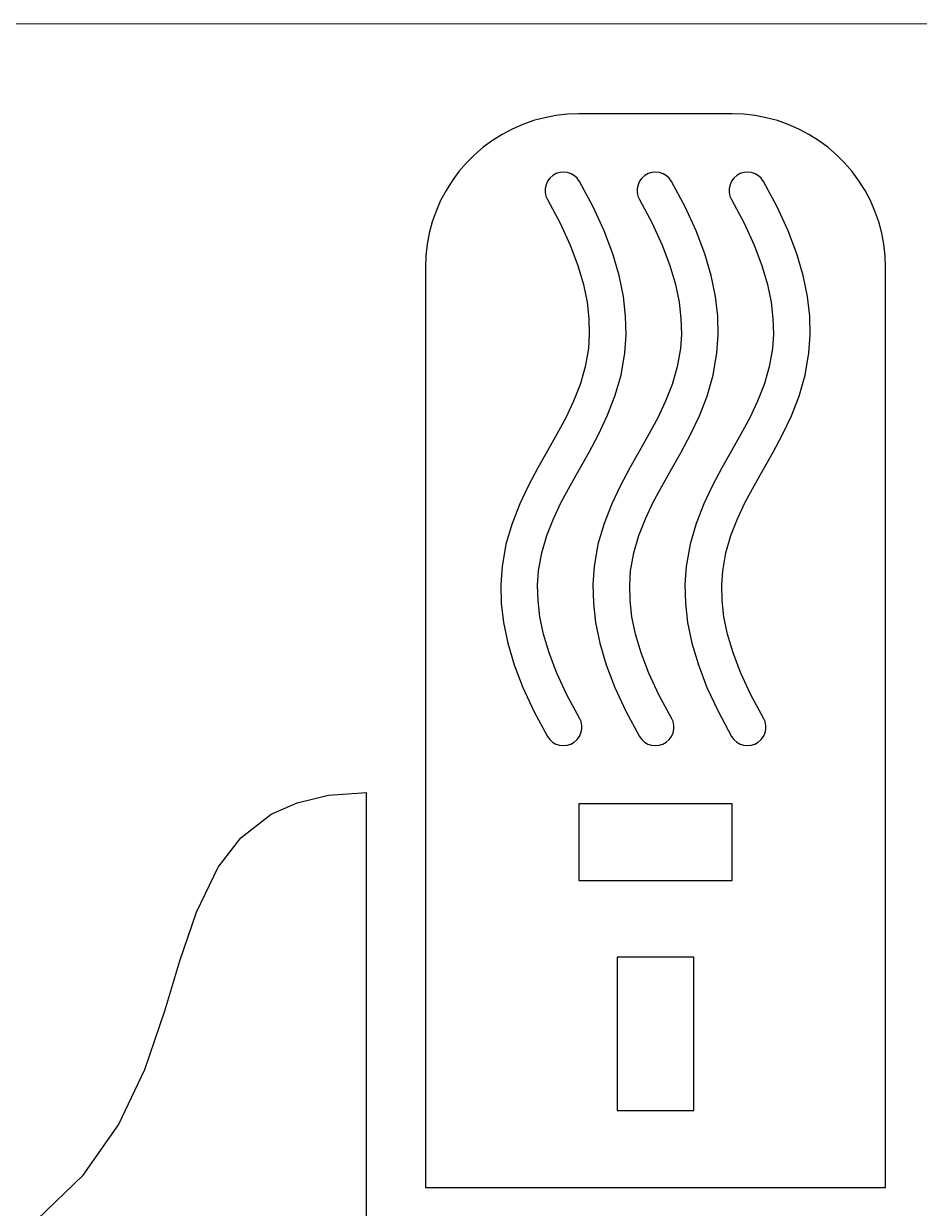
# Model space of a CAD drawing. Header units: millimetres. Extents: x -3928 to -434, y -548 to 1409.
# Drawn here: x -2850.2 to -2791.8, y 1245.1 to 1322.4 of the extents above; entities that cross this region are included whole.
import ezdxf

# ---------------------------------------------------------------- set-up
doc = ezdxf.new("R2010")
doc.units = ezdxf.units.MM
doc.header["$MEASUREMENT"] = 0
doc.layers.add('layer 1', color=7, linetype='Continuous')

msp = doc.modelspace()

# ---------------------------------------------------------------- linework, layer by layer
at = {"layer": 'layer 1', "color": 250, "lineweight": 9}
msp.add_lwpolyline([(-3928.424, 422.392), (-2728.424, 422.392), (-2728.424, 1322.392), (-3928.424, 1322.392), (-3928.424, 422.392)], close=True, dxfattribs=at)
at = {"layer": 'layer 1', "color": 1, "lineweight": 25}
for points, knots in [([(-2814.0052, 1316.5148), (-2814.0052, 1316.5148), (-2814.7524, 1316.4869), (-2814.7524, 1316.4869), (-2814.7524, 1316.4869), (-2814.7524, 1316.4869), (-2815.4957, 1316.4029), (-2815.4957, 1316.4029), (-2815.4957, 1316.4029), (-2815.4957, 1316.4029), (-2816.2306, 1316.2639), (-2816.2306, 1316.2639), (-2816.2306, 1316.2639), (-2816.2306, 1316.2639), (-2816.9527, 1316.0706), (-2816.9527, 1316.0706), (-2816.9527, 1316.0706), (-2816.9527, 1316.0706), (-2817.6586, 1315.8237), (-2817.6586, 1315.8237), (-2817.6586, 1315.8237), (-2817.6586, 1315.8237), (-2818.3441, 1315.5245), (-2818.3441, 1315.5245), (-2818.3441, 1315.5245), (-2818.3441, 1315.5245), (-2819.0052, 1315.1749), (-2819.0052, 1315.1749), (-2819.0052, 1315.1749), (-2819.0052, 1315.1749), (-2819.6384, 1314.7773), (-2819.6384, 1314.7773), (-2819.6384, 1314.7773), (-2819.6384, 1314.7773), (-2820.2402, 1314.3332), (-2820.2402, 1314.3332), (-2820.2402, 1314.3332), (-2820.2402, 1314.3332), (-2820.8071, 1313.8453), (-2820.8071, 1313.8453), (-2820.8071, 1313.8453), (-2820.8071, 1313.8453), (-2821.3356, 1313.3165), (-2821.3356, 1313.3165), (-2821.3356, 1313.3165), (-2821.3356, 1313.3165), (-2821.8235, 1312.7496), (-2821.8235, 1312.7496), (-2821.8235, 1312.7496), (-2821.8235, 1312.7496), (-2822.2676, 1312.1481), (-2822.2676, 1312.1481), (-2822.2676, 1312.1481), (-2822.2676, 1312.1481), (-2822.6656, 1311.5148), (-2822.6656, 1311.5148), (-2822.6656, 1311.5148), (-2822.6656, 1311.5148), (-2823.0148, 1310.8537), (-2823.0148, 1310.8537), (-2823.0148, 1310.8537), (-2823.0148, 1310.8537), (-2823.314, 1310.1683), (-2823.314, 1310.1683), (-2823.314, 1310.1683), (-2823.314, 1310.1683), (-2823.5609, 1309.4624), (-2823.5609, 1309.4624), (-2823.5609, 1309.4624), (-2823.5609, 1309.4624), (-2823.7546, 1308.7399), (-2823.7546, 1308.7399), (-2823.7546, 1308.7399), (-2823.7546, 1308.7399), (-2823.8936, 1308.0051), (-2823.8936, 1308.0051), (-2823.8936, 1308.0051), (-2823.8936, 1308.0051), (-2823.9772, 1307.2621), (-2823.9772, 1307.2621), (-2823.9772, 1307.2621), (-2823.9772, 1307.2621), (-2824.0051, 1306.5149), (-2824.0051, 1306.5149)], [0, 0, 0, 0, 0.0454545, 0.0454545, 0.0454545, 0.0454545, 0.0909091, 0.0909091, 0.0909091, 0.0909091, 0.1363636, 0.1363636, 0.1363636, 0.1363636, 0.1818182, 0.1818182, 0.1818182, 0.1818182, 0.2272727, 0.2272727, 0.2272727, 0.2272727, 0.2727273, 0.2727273, 0.2727273, 0.2727273, 0.3181818, 0.3181818, 0.3181818, 0.3181818, 0.3636364, 0.3636364, 0.3636364, 0.3636364, 0.4090909, 0.4090909, 0.4090909, 0.4090909, 0.4545455, 0.4545455, 0.4545455, 0.4545455, 0.5, 0.5, 0.5, 0.5, 0.5454545, 0.5454545, 0.5454545, 0.5454545, 0.5909091, 0.5909091, 0.5909091, 0.5909091, 0.6363636, 0.6363636, 0.6363636, 0.6363636, 0.6818182, 0.6818182, 0.6818182, 0.6818182, 0.7272727, 0.7272727, 0.7272727, 0.7272727, 0.7727273, 0.7727273, 0.7727273, 0.7727273, 0.8181818, 0.8181818, 0.8181818, 0.8181818, 0.8636364, 0.8636364, 0.8636364, 0.8636364, 0.9090909, 0.9090909, 0.9090909, 0.9090909, 1, 1, 1, 1]), ([(-2794.0052, 1306.5149), (-2794.0052, 1306.5149), (-2794.0331, 1307.2621), (-2794.0331, 1307.2621), (-2794.0331, 1307.2621), (-2794.0331, 1307.2621), (-2794.117, 1308.0051), (-2794.117, 1308.0051), (-2794.117, 1308.0051), (-2794.117, 1308.0051), (-2794.256, 1308.7399), (-2794.256, 1308.7399), (-2794.256, 1308.7399), (-2794.256, 1308.7399), (-2794.4494, 1309.4624), (-2794.4494, 1309.4624), (-2794.4494, 1309.4624), (-2794.4494, 1309.4624), (-2794.6967, 1310.1683), (-2794.6967, 1310.1683), (-2794.6967, 1310.1683), (-2794.6967, 1310.1683), (-2794.9955, 1310.8537), (-2794.9955, 1310.8537), (-2794.9955, 1310.8537), (-2794.9955, 1310.8537), (-2795.3451, 1311.5148), (-2795.3451, 1311.5148), (-2795.3451, 1311.5148), (-2795.3451, 1311.5148), (-2795.743, 1312.1481), (-2795.743, 1312.1481), (-2795.743, 1312.1481), (-2795.743, 1312.1481), (-2796.1868, 1312.7496), (-2796.1868, 1312.7496), (-2796.1868, 1312.7496), (-2796.1868, 1312.7496), (-2796.6747, 1313.3165), (-2796.6747, 1313.3165), (-2796.6747, 1313.3165), (-2796.6747, 1313.3165), (-2797.2035, 1313.8453), (-2797.2035, 1313.8453), (-2797.2035, 1313.8453), (-2797.2035, 1313.8453), (-2797.7704, 1314.3332), (-2797.7704, 1314.3332), (-2797.7704, 1314.3332), (-2797.7704, 1314.3332), (-2798.3719, 1314.7773), (-2798.3719, 1314.7773), (-2798.3719, 1314.7773), (-2798.3719, 1314.7773), (-2799.0051, 1315.1749), (-2799.0051, 1315.1749), (-2799.0051, 1315.1749), (-2799.0051, 1315.1749), (-2799.6662, 1315.5245), (-2799.6662, 1315.5245), (-2799.6662, 1315.5245), (-2799.6662, 1315.5245), (-2800.3517, 1315.8237), (-2800.3517, 1315.8237), (-2800.3517, 1315.8237), (-2800.3517, 1315.8237), (-2801.0576, 1316.0706), (-2801.0576, 1316.0706), (-2801.0576, 1316.0706), (-2801.0576, 1316.0706), (-2801.7801, 1316.2639), (-2801.7801, 1316.2639), (-2801.7801, 1316.2639), (-2801.7801, 1316.2639), (-2802.5149, 1316.4029), (-2802.5149, 1316.4029), (-2802.5149, 1316.4029), (-2802.5149, 1316.4029), (-2803.2579, 1316.4869), (-2803.2579, 1316.4869), (-2803.2579, 1316.4869), (-2803.2579, 1316.4869), (-2804.0054, 1316.5148), (-2804.0054, 1316.5148)], [0, 0, 0, 0, 0.0454545, 0.0454545, 0.0454545, 0.0454545, 0.0909091, 0.0909091, 0.0909091, 0.0909091, 0.1363636, 0.1363636, 0.1363636, 0.1363636, 0.1818182, 0.1818182, 0.1818182, 0.1818182, 0.2272727, 0.2272727, 0.2272727, 0.2272727, 0.2727273, 0.2727273, 0.2727273, 0.2727273, 0.3181818, 0.3181818, 0.3181818, 0.3181818, 0.3636364, 0.3636364, 0.3636364, 0.3636364, 0.4090909, 0.4090909, 0.4090909, 0.4090909, 0.4545455, 0.4545455, 0.4545455, 0.4545455, 0.5, 0.5, 0.5, 0.5, 0.5454545, 0.5454545, 0.5454545, 0.5454545, 0.5909091, 0.5909091, 0.5909091, 0.5909091, 0.6363636, 0.6363636, 0.6363636, 0.6363636, 0.6818182, 0.6818182, 0.6818182, 0.6818182, 0.7272727, 0.7272727, 0.7272727, 0.7272727, 0.7727273, 0.7727273, 0.7727273, 0.7727273, 0.8181818, 0.8181818, 0.8181818, 0.8181818, 0.8636364, 0.8636364, 0.8636364, 0.8636364, 0.9090909, 0.9090909, 0.9090909, 0.9090909, 1, 1, 1, 1]), ([(-2813.9618, 1312.1075), (-2813.9618, 1312.1075), (-2814.1079, 1312.3118), (-2814.1079, 1312.3118), (-2814.1079, 1312.3118), (-2814.1079, 1312.3118), (-2814.2935, 1312.4808), (-2814.2935, 1312.4808), (-2814.2935, 1312.4808), (-2814.2935, 1312.4808), (-2814.5097, 1312.6078), (-2814.5097, 1312.6078), (-2814.5097, 1312.6078), (-2814.5097, 1312.6078), (-2814.7478, 1312.6868), (-2814.7478, 1312.6868), (-2814.7478, 1312.6868), (-2814.7478, 1312.6868), (-2814.9969, 1312.7146), (-2814.9969, 1312.7146), (-2814.9969, 1312.7146), (-2814.9969, 1312.7146), (-2815.2467, 1312.6903), (-2815.2467, 1312.6903), (-2815.2467, 1312.6903), (-2815.2467, 1312.6903), (-2815.4858, 1312.6145), (-2815.4858, 1312.6145), (-2815.4858, 1312.6145), (-2815.4858, 1312.6145), (-2815.7039, 1312.4903), (-2815.7039, 1312.4903), (-2815.7039, 1312.4903), (-2815.7039, 1312.4903), (-2815.8915, 1312.3238), (-2815.8915, 1312.3238), (-2815.8915, 1312.3238), (-2815.8915, 1312.3238), (-2816.0404, 1312.122), (-2816.0404, 1312.122), (-2816.0404, 1312.122), (-2816.0404, 1312.122), (-2816.1441, 1311.8934), (-2816.1441, 1311.8934), (-2816.1441, 1311.8934), (-2816.1441, 1311.8934), (-2816.1978, 1311.6482), (-2816.1978, 1311.6482), (-2816.1978, 1311.6482), (-2816.1978, 1311.6482), (-2816.1995, 1311.3974), (-2816.1995, 1311.3974), (-2816.1995, 1311.3974), (-2816.1995, 1311.3974), (-2816.1491, 1311.1518), (-2816.1491, 1311.1518), (-2816.1491, 1311.1518), (-2816.1491, 1311.1518), (-2816.0485, 1310.9218), (-2816.0485, 1310.9218)], [0, 0, 0, 0, 0.0625, 0.0625, 0.0625, 0.0625, 0.125, 0.125, 0.125, 0.125, 0.1875, 0.1875, 0.1875, 0.1875, 0.25, 0.25, 0.25, 0.25, 0.3125, 0.3125, 0.3125, 0.3125, 0.375, 0.375, 0.375, 0.375, 0.4375, 0.4375, 0.4375, 0.4375, 0.5, 0.5, 0.5, 0.5, 0.5625, 0.5625, 0.5625, 0.5625, 0.625, 0.625, 0.625, 0.625, 0.6875, 0.6875, 0.6875, 0.6875, 0.75, 0.75, 0.75, 0.75, 0.8125, 0.8125, 0.8125, 0.8125, 0.875, 0.875, 0.875, 0.875, 1, 1, 1, 1]), ([(-2807.9618, 1312.1075), (-2807.9618, 1312.1075), (-2808.1079, 1312.3118), (-2808.1079, 1312.3118), (-2808.1079, 1312.3118), (-2808.1079, 1312.3118), (-2808.2934, 1312.4808), (-2808.2934, 1312.4808), (-2808.2934, 1312.4808), (-2808.2934, 1312.4808), (-2808.5097, 1312.6078), (-2808.5097, 1312.6078), (-2808.5097, 1312.6078), (-2808.5097, 1312.6078), (-2808.7478, 1312.6868), (-2808.7478, 1312.6868), (-2808.7478, 1312.6868), (-2808.7478, 1312.6868), (-2808.9972, 1312.7146), (-2808.9972, 1312.7146), (-2808.9972, 1312.7146), (-2808.9972, 1312.7146), (-2809.2466, 1312.6903), (-2809.2466, 1312.6903), (-2809.2466, 1312.6903), (-2809.2466, 1312.6903), (-2809.4858, 1312.6145), (-2809.4858, 1312.6145), (-2809.4858, 1312.6145), (-2809.4858, 1312.6145), (-2809.7038, 1312.4903), (-2809.7038, 1312.4903), (-2809.7038, 1312.4903), (-2809.7038, 1312.4903), (-2809.8915, 1312.3238), (-2809.8915, 1312.3238), (-2809.8915, 1312.3238), (-2809.8915, 1312.3238), (-2810.0404, 1312.122), (-2810.0404, 1312.122), (-2810.0404, 1312.122), (-2810.0404, 1312.122), (-2810.1441, 1311.8934), (-2810.1441, 1311.8934), (-2810.1441, 1311.8934), (-2810.1441, 1311.8934), (-2810.1977, 1311.6482), (-2810.1977, 1311.6482), (-2810.1977, 1311.6482), (-2810.1977, 1311.6482), (-2810.1995, 1311.3974), (-2810.1995, 1311.3974), (-2810.1995, 1311.3974), (-2810.1995, 1311.3974), (-2810.149, 1311.1518), (-2810.149, 1311.1518), (-2810.149, 1311.1518), (-2810.149, 1311.1518), (-2810.0485, 1310.9218), (-2810.0485, 1310.9218)], [0, 0, 0, 0, 0.0625, 0.0625, 0.0625, 0.0625, 0.125, 0.125, 0.125, 0.125, 0.1875, 0.1875, 0.1875, 0.1875, 0.25, 0.25, 0.25, 0.25, 0.3125, 0.3125, 0.3125, 0.3125, 0.375, 0.375, 0.375, 0.375, 0.4375, 0.4375, 0.4375, 0.4375, 0.5, 0.5, 0.5, 0.5, 0.5625, 0.5625, 0.5625, 0.5625, 0.625, 0.625, 0.625, 0.625, 0.6875, 0.6875, 0.6875, 0.6875, 0.75, 0.75, 0.75, 0.75, 0.8125, 0.8125, 0.8125, 0.8125, 0.875, 0.875, 0.875, 0.875, 1, 1, 1, 1]), ([(-2801.9618, 1312.1075), (-2801.9618, 1312.1075), (-2802.1082, 1312.3118), (-2802.1082, 1312.3118), (-2802.1082, 1312.3118), (-2802.1082, 1312.3118), (-2802.2934, 1312.4808), (-2802.2934, 1312.4808), (-2802.2934, 1312.4808), (-2802.2934, 1312.4808), (-2802.5096, 1312.6078), (-2802.5096, 1312.6078), (-2802.5096, 1312.6078), (-2802.5096, 1312.6078), (-2802.7477, 1312.6868), (-2802.7477, 1312.6868), (-2802.7477, 1312.6868), (-2802.7477, 1312.6868), (-2802.9972, 1312.7146), (-2802.9972, 1312.7146), (-2802.9972, 1312.7146), (-2802.9972, 1312.7146), (-2803.2466, 1312.6903), (-2803.2466, 1312.6903), (-2803.2466, 1312.6903), (-2803.2466, 1312.6903), (-2803.4858, 1312.6145), (-2803.4858, 1312.6145), (-2803.4858, 1312.6145), (-2803.4858, 1312.6145), (-2803.7038, 1312.4903), (-2803.7038, 1312.4903), (-2803.7038, 1312.4903), (-2803.7038, 1312.4903), (-2803.8915, 1312.3238), (-2803.8915, 1312.3238), (-2803.8915, 1312.3238), (-2803.8915, 1312.3238), (-2804.0403, 1312.122), (-2804.0403, 1312.122), (-2804.0403, 1312.122), (-2804.0403, 1312.122), (-2804.144, 1311.8934), (-2804.144, 1311.8934), (-2804.144, 1311.8934), (-2804.144, 1311.8934), (-2804.1977, 1311.6482), (-2804.1977, 1311.6482), (-2804.1977, 1311.6482), (-2804.1977, 1311.6482), (-2804.1994, 1311.3974), (-2804.1994, 1311.3974), (-2804.1994, 1311.3974), (-2804.1994, 1311.3974), (-2804.149, 1311.1518), (-2804.149, 1311.1518), (-2804.149, 1311.1518), (-2804.149, 1311.1518), (-2804.0484, 1310.9218), (-2804.0484, 1310.9218)], [0, 0, 0, 0, 0.0625, 0.0625, 0.0625, 0.0625, 0.125, 0.125, 0.125, 0.125, 0.1875, 0.1875, 0.1875, 0.1875, 0.25, 0.25, 0.25, 0.25, 0.3125, 0.3125, 0.3125, 0.3125, 0.375, 0.375, 0.375, 0.375, 0.4375, 0.4375, 0.4375, 0.4375, 0.5, 0.5, 0.5, 0.5, 0.5625, 0.5625, 0.5625, 0.5625, 0.625, 0.625, 0.625, 0.625, 0.6875, 0.6875, 0.6875, 0.6875, 0.75, 0.75, 0.75, 0.75, 0.8125, 0.8125, 0.8125, 0.8125, 0.875, 0.875, 0.875, 0.875, 1, 1, 1, 1]), ([(-2813.9647, 1277.1127), (-2813.9647, 1277.1127), (-2814.7835, 1278.6335), (-2814.7835, 1278.6335), (-2814.7835, 1278.6335), (-2814.7835, 1278.6335), (-2815.4379, 1280.0492), (-2815.4379, 1280.0492), (-2815.4379, 1280.0492), (-2815.4379, 1280.0492), (-2815.9399, 1281.365), (-2815.9399, 1281.365), (-2815.9399, 1281.365), (-2815.9399, 1281.365), (-2816.3029, 1282.5878), (-2816.3029, 1282.5878), (-2816.3029, 1282.5878), (-2816.3029, 1282.5878), (-2816.5399, 1283.7244), (-2816.5399, 1283.7244), (-2816.5399, 1283.7244), (-2816.5399, 1283.7244), (-2816.6648, 1284.7845), (-2816.6648, 1284.7845), (-2816.6648, 1284.7845), (-2816.6648, 1284.7845), (-2816.6895, 1285.7772), (-2816.6895, 1285.7772), (-2816.6895, 1285.7772), (-2816.6895, 1285.7772), (-2816.6257, 1286.7142), (-2816.6257, 1286.7142), (-2816.6257, 1286.7142), (-2816.6257, 1286.7142), (-2816.4193, 1287.896), (-2816.4193, 1287.896), (-2816.4193, 1287.896), (-2816.4193, 1287.896), (-2816.0926, 1289.0231), (-2816.0926, 1289.0231), (-2816.0926, 1289.0231), (-2816.0926, 1289.0231), (-2815.664, 1290.1157), (-2815.664, 1290.1157), (-2815.664, 1290.1157), (-2815.664, 1290.1157), (-2815.1514, 1291.191), (-2815.1514, 1291.191), (-2815.1514, 1291.191), (-2815.1514, 1291.191), (-2814.5767, 1292.2634), (-2814.5767, 1292.2634), (-2814.5767, 1292.2634), (-2814.5767, 1292.2634), (-2813.9633, 1293.3471), (-2813.9633, 1293.3471), (-2813.9633, 1293.3471), (-2813.9633, 1293.3471), (-2813.335, 1294.4566), (-2813.335, 1294.4566), (-2813.335, 1294.4566), (-2813.335, 1294.4566), (-2812.7201, 1295.6081), (-2812.7201, 1295.6081), (-2812.7201, 1295.6081), (-2812.7201, 1295.6081), (-2812.1475, 1296.8171), (-2812.1475, 1296.8171), (-2812.1475, 1296.8171), (-2812.1475, 1296.8171), (-2811.6476, 1298.0994), (-2811.6476, 1298.0994), (-2811.6476, 1298.0994), (-2811.6476, 1298.0994), (-2811.2539, 1299.4685), (-2811.2539, 1299.4685), (-2811.2539, 1299.4685), (-2811.2539, 1299.4685), (-2811.0003, 1300.9343), (-2811.0003, 1300.9343), (-2811.0003, 1300.9343), (-2811.0003, 1300.9343), (-2810.9216, 1302.1006), (-2810.9216, 1302.1006), (-2810.9216, 1302.1006), (-2810.9216, 1302.1006), (-2810.9516, 1303.3262), (-2810.9516, 1303.3262), (-2810.9516, 1303.3262), (-2810.9516, 1303.3262), (-2811.1015, 1304.6127), (-2811.1015, 1304.6127), (-2811.1015, 1304.6127), (-2811.1015, 1304.6127), (-2811.3802, 1305.9639), (-2811.3802, 1305.9639), (-2811.3802, 1305.9639), (-2811.3802, 1305.9639), (-2811.7969, 1307.3828), (-2811.7969, 1307.3828), (-2811.7969, 1307.3828), (-2811.7969, 1307.3828), (-2812.3599, 1308.8754), (-2812.3599, 1308.8754), (-2812.3599, 1308.8754), (-2812.3599, 1308.8754), (-2813.0785, 1310.448), (-2813.0785, 1310.448), (-2813.0785, 1310.448), (-2813.0785, 1310.448), (-2813.9618, 1312.1075), (-2813.9618, 1312.1075)], [0, 0, 0, 0, 0.0344828, 0.0344828, 0.0344828, 0.0344828, 0.0689655, 0.0689655, 0.0689655, 0.0689655, 0.1034483, 0.1034483, 0.1034483, 0.1034483, 0.137931, 0.137931, 0.137931, 0.137931, 0.1724138, 0.1724138, 0.1724138, 0.1724138, 0.2068966, 0.2068966, 0.2068966, 0.2068966, 0.2413793, 0.2413793, 0.2413793, 0.2413793, 0.2758621, 0.2758621, 0.2758621, 0.2758621, 0.3103448, 0.3103448, 0.3103448, 0.3103448, 0.3448276, 0.3448276, 0.3448276, 0.3448276, 0.3793103, 0.3793103, 0.3793103, 0.3793103, 0.4137931, 0.4137931, 0.4137931, 0.4137931, 0.4482759, 0.4482759, 0.4482759, 0.4482759, 0.4827586, 0.4827586, 0.4827586, 0.4827586, 0.5172414, 0.5172414, 0.5172414, 0.5172414, 0.5517241, 0.5517241, 0.5517241, 0.5517241, 0.5862069, 0.5862069, 0.5862069, 0.5862069, 0.6206897, 0.6206897, 0.6206897, 0.6206897, 0.6551724, 0.6551724, 0.6551724, 0.6551724, 0.6896552, 0.6896552, 0.6896552, 0.6896552, 0.7241379, 0.7241379, 0.7241379, 0.7241379, 0.7586207, 0.7586207, 0.7586207, 0.7586207, 0.7931034, 0.7931034, 0.7931034, 0.7931034, 0.8275862, 0.8275862, 0.8275862, 0.8275862, 0.862069, 0.862069, 0.862069, 0.862069, 0.8965517, 0.8965517, 0.8965517, 0.8965517, 0.9310345, 0.9310345, 0.9310345, 0.9310345, 1, 1, 1, 1]), ([(-2807.9646, 1277.1127), (-2807.9646, 1277.1127), (-2808.7834, 1278.6335), (-2808.7834, 1278.6335), (-2808.7834, 1278.6335), (-2808.7834, 1278.6335), (-2809.4378, 1280.0492), (-2809.4378, 1280.0492), (-2809.4378, 1280.0492), (-2809.4378, 1280.0492), (-2809.9398, 1281.365), (-2809.9398, 1281.365), (-2809.9398, 1281.365), (-2809.9398, 1281.365), (-2810.3028, 1282.5878), (-2810.3028, 1282.5878), (-2810.3028, 1282.5878), (-2810.3028, 1282.5878), (-2810.5399, 1283.7244), (-2810.5399, 1283.7244), (-2810.5399, 1283.7244), (-2810.5399, 1283.7244), (-2810.6648, 1284.7845), (-2810.6648, 1284.7845), (-2810.6648, 1284.7845), (-2810.6648, 1284.7845), (-2810.6895, 1285.7772), (-2810.6895, 1285.7772), (-2810.6895, 1285.7772), (-2810.6895, 1285.7772), (-2810.6256, 1286.7142), (-2810.6256, 1286.7142), (-2810.6256, 1286.7142), (-2810.6256, 1286.7142), (-2810.4193, 1287.896), (-2810.4193, 1287.896), (-2810.4193, 1287.896), (-2810.4193, 1287.896), (-2810.0929, 1289.0231), (-2810.0929, 1289.0231), (-2810.0929, 1289.0231), (-2810.0929, 1289.0231), (-2809.664, 1290.1157), (-2809.664, 1290.1157), (-2809.664, 1290.1157), (-2809.664, 1290.1157), (-2809.1514, 1291.191), (-2809.1514, 1291.191), (-2809.1514, 1291.191), (-2809.1514, 1291.191), (-2808.5767, 1292.2634), (-2808.5767, 1292.2634), (-2808.5767, 1292.2634), (-2808.5767, 1292.2634), (-2807.9632, 1293.3471), (-2807.9632, 1293.3471), (-2807.9632, 1293.3471), (-2807.9632, 1293.3471), (-2807.3349, 1294.4566), (-2807.3349, 1294.4566), (-2807.3349, 1294.4566), (-2807.3349, 1294.4566), (-2806.72, 1295.6081), (-2806.72, 1295.6081), (-2806.72, 1295.6081), (-2806.72, 1295.6081), (-2806.1475, 1296.8171), (-2806.1475, 1296.8171), (-2806.1475, 1296.8171), (-2806.1475, 1296.8171), (-2805.6476, 1298.0994), (-2805.6476, 1298.0994), (-2805.6476, 1298.0994), (-2805.6476, 1298.0994), (-2805.2539, 1299.4685), (-2805.2539, 1299.4685), (-2805.2539, 1299.4685), (-2805.2539, 1299.4685), (-2805.0006, 1300.9343), (-2805.0006, 1300.9343), (-2805.0006, 1300.9343), (-2805.0006, 1300.9343), (-2804.9216, 1302.1006), (-2804.9216, 1302.1006), (-2804.9216, 1302.1006), (-2804.9216, 1302.1006), (-2804.9519, 1303.3262), (-2804.9519, 1303.3262), (-2804.9519, 1303.3262), (-2804.9519, 1303.3262), (-2805.1015, 1304.6127), (-2805.1015, 1304.6127), (-2805.1015, 1304.6127), (-2805.1015, 1304.6127), (-2805.3802, 1305.9639), (-2805.3802, 1305.9639), (-2805.3802, 1305.9639), (-2805.3802, 1305.9639), (-2805.7968, 1307.3828), (-2805.7968, 1307.3828), (-2805.7968, 1307.3828), (-2805.7968, 1307.3828), (-2806.3598, 1308.8754), (-2806.3598, 1308.8754), (-2806.3598, 1308.8754), (-2806.3598, 1308.8754), (-2807.0784, 1310.448), (-2807.0784, 1310.448), (-2807.0784, 1310.448), (-2807.0784, 1310.448), (-2807.9618, 1312.1075), (-2807.9618, 1312.1075)], [0, 0, 0, 0, 0.0344828, 0.0344828, 0.0344828, 0.0344828, 0.0689655, 0.0689655, 0.0689655, 0.0689655, 0.1034483, 0.1034483, 0.1034483, 0.1034483, 0.137931, 0.137931, 0.137931, 0.137931, 0.1724138, 0.1724138, 0.1724138, 0.1724138, 0.2068966, 0.2068966, 0.2068966, 0.2068966, 0.2413793, 0.2413793, 0.2413793, 0.2413793, 0.2758621, 0.2758621, 0.2758621, 0.2758621, 0.3103448, 0.3103448, 0.3103448, 0.3103448, 0.3448276, 0.3448276, 0.3448276, 0.3448276, 0.3793103, 0.3793103, 0.3793103, 0.3793103, 0.4137931, 0.4137931, 0.4137931, 0.4137931, 0.4482759, 0.4482759, 0.4482759, 0.4482759, 0.4827586, 0.4827586, 0.4827586, 0.4827586, 0.5172414, 0.5172414, 0.5172414, 0.5172414, 0.5517241, 0.5517241, 0.5517241, 0.5517241, 0.5862069, 0.5862069, 0.5862069, 0.5862069, 0.6206897, 0.6206897, 0.6206897, 0.6206897, 0.6551724, 0.6551724, 0.6551724, 0.6551724, 0.6896552, 0.6896552, 0.6896552, 0.6896552, 0.7241379, 0.7241379, 0.7241379, 0.7241379, 0.7586207, 0.7586207, 0.7586207, 0.7586207, 0.7931034, 0.7931034, 0.7931034, 0.7931034, 0.8275862, 0.8275862, 0.8275862, 0.8275862, 0.862069, 0.862069, 0.862069, 0.862069, 0.8965517, 0.8965517, 0.8965517, 0.8965517, 0.9310345, 0.9310345, 0.9310345, 0.9310345, 1, 1, 1, 1]), ([(-2801.9649, 1277.1127), (-2801.9649, 1277.1127), (-2802.7837, 1278.6335), (-2802.7837, 1278.6335), (-2802.7837, 1278.6335), (-2802.7837, 1278.6335), (-2803.4378, 1280.0492), (-2803.4378, 1280.0492), (-2803.4378, 1280.0492), (-2803.4378, 1280.0492), (-2803.9398, 1281.365), (-2803.9398, 1281.365), (-2803.9398, 1281.365), (-2803.9398, 1281.365), (-2804.3028, 1282.5878), (-2804.3028, 1282.5878), (-2804.3028, 1282.5878), (-2804.3028, 1282.5878), (-2804.5399, 1283.7244), (-2804.5399, 1283.7244), (-2804.5399, 1283.7244), (-2804.5399, 1283.7244), (-2804.6647, 1284.7845), (-2804.6647, 1284.7845), (-2804.6647, 1284.7845), (-2804.6647, 1284.7845), (-2804.6894, 1285.7772), (-2804.6894, 1285.7772), (-2804.6894, 1285.7772), (-2804.6894, 1285.7772), (-2804.6256, 1286.7142), (-2804.6256, 1286.7142), (-2804.6256, 1286.7142), (-2804.6256, 1286.7142), (-2804.4192, 1287.896), (-2804.4192, 1287.896), (-2804.4192, 1287.896), (-2804.4192, 1287.896), (-2804.0929, 1289.0231), (-2804.0929, 1289.0231), (-2804.0929, 1289.0231), (-2804.0929, 1289.0231), (-2803.6639, 1290.1157), (-2803.6639, 1290.1157), (-2803.6639, 1290.1157), (-2803.6639, 1290.1157), (-2803.1513, 1291.191), (-2803.1513, 1291.191), (-2803.1513, 1291.191), (-2803.1513, 1291.191), (-2802.5767, 1292.2634), (-2802.5767, 1292.2634), (-2802.5767, 1292.2634), (-2802.5767, 1292.2634), (-2801.9632, 1293.3471), (-2801.9632, 1293.3471), (-2801.9632, 1293.3471), (-2801.9632, 1293.3471), (-2801.3349, 1294.4566), (-2801.3349, 1294.4566), (-2801.3349, 1294.4566), (-2801.3349, 1294.4566), (-2800.72, 1295.6081), (-2800.72, 1295.6081), (-2800.72, 1295.6081), (-2800.72, 1295.6081), (-2800.1474, 1296.8171), (-2800.1474, 1296.8171), (-2800.1474, 1296.8171), (-2800.1474, 1296.8171), (-2799.6475, 1298.0994), (-2799.6475, 1298.0994), (-2799.6475, 1298.0994), (-2799.6475, 1298.0994), (-2799.2538, 1299.4685), (-2799.2538, 1299.4685), (-2799.2538, 1299.4685), (-2799.2538, 1299.4685), (-2799.0005, 1300.9343), (-2799.0005, 1300.9343), (-2799.0005, 1300.9343), (-2799.0005, 1300.9343), (-2798.9219, 1302.1006), (-2798.9219, 1302.1006), (-2798.9219, 1302.1006), (-2798.9219, 1302.1006), (-2798.9519, 1303.3262), (-2798.9519, 1303.3262), (-2798.9519, 1303.3262), (-2798.9519, 1303.3262), (-2799.1014, 1304.6127), (-2799.1014, 1304.6127), (-2799.1014, 1304.6127), (-2799.1014, 1304.6127), (-2799.3801, 1305.9639), (-2799.3801, 1305.9639), (-2799.3801, 1305.9639), (-2799.3801, 1305.9639), (-2799.7968, 1307.3828), (-2799.7968, 1307.3828), (-2799.7968, 1307.3828), (-2799.7968, 1307.3828), (-2800.3598, 1308.8754), (-2800.3598, 1308.8754), (-2800.3598, 1308.8754), (-2800.3598, 1308.8754), (-2801.0784, 1310.448), (-2801.0784, 1310.448), (-2801.0784, 1310.448), (-2801.0784, 1310.448), (-2801.9618, 1312.1075), (-2801.9618, 1312.1075)], [0, 0, 0, 0, 0.0344828, 0.0344828, 0.0344828, 0.0344828, 0.0689655, 0.0689655, 0.0689655, 0.0689655, 0.1034483, 0.1034483, 0.1034483, 0.1034483, 0.137931, 0.137931, 0.137931, 0.137931, 0.1724138, 0.1724138, 0.1724138, 0.1724138, 0.2068966, 0.2068966, 0.2068966, 0.2068966, 0.2413793, 0.2413793, 0.2413793, 0.2413793, 0.2758621, 0.2758621, 0.2758621, 0.2758621, 0.3103448, 0.3103448, 0.3103448, 0.3103448, 0.3448276, 0.3448276, 0.3448276, 0.3448276, 0.3793103, 0.3793103, 0.3793103, 0.3793103, 0.4137931, 0.4137931, 0.4137931, 0.4137931, 0.4482759, 0.4482759, 0.4482759, 0.4482759, 0.4827586, 0.4827586, 0.4827586, 0.4827586, 0.5172414, 0.5172414, 0.5172414, 0.5172414, 0.5517241, 0.5517241, 0.5517241, 0.5517241, 0.5862069, 0.5862069, 0.5862069, 0.5862069, 0.6206897, 0.6206897, 0.6206897, 0.6206897, 0.6551724, 0.6551724, 0.6551724, 0.6551724, 0.6896552, 0.6896552, 0.6896552, 0.6896552, 0.7241379, 0.7241379, 0.7241379, 0.7241379, 0.7586207, 0.7586207, 0.7586207, 0.7586207, 0.7931034, 0.7931034, 0.7931034, 0.7931034, 0.8275862, 0.8275862, 0.8275862, 0.8275862, 0.862069, 0.862069, 0.862069, 0.862069, 0.8965517, 0.8965517, 0.8965517, 0.8965517, 0.9310345, 0.9310345, 0.9310345, 0.9310345, 1, 1, 1, 1]), ([(-2816.0485, 1310.9218), (-2816.0485, 1310.9218), (-2815.2294, 1309.383), (-2815.2294, 1309.383), (-2815.2294, 1309.383), (-2815.2294, 1309.383), (-2814.5746, 1307.9507), (-2814.5746, 1307.9507), (-2814.5746, 1307.9507), (-2814.5746, 1307.9507), (-2814.0719, 1306.619), (-2814.0719, 1306.619), (-2814.0719, 1306.619), (-2814.0719, 1306.619), (-2813.7086, 1305.3815), (-2813.7086, 1305.3815), (-2813.7086, 1305.3815), (-2813.7086, 1305.3815), (-2813.4708, 1304.2307), (-2813.4708, 1304.2307), (-2813.4708, 1304.2307), (-2813.4708, 1304.2307), (-2813.3459, 1303.1579), (-2813.3459, 1303.1579), (-2813.3459, 1303.1579), (-2813.3459, 1303.1579), (-2813.3209, 1302.1532), (-2813.3209, 1302.1532), (-2813.3209, 1302.1532), (-2813.3209, 1302.1532), (-2813.3851, 1301.2056), (-2813.3851, 1301.2056), (-2813.3851, 1301.2056), (-2813.3851, 1301.2056), (-2813.5918, 1300.0118), (-2813.5918, 1300.0118), (-2813.5918, 1300.0118), (-2813.5918, 1300.0118), (-2813.9185, 1298.8755), (-2813.9185, 1298.8755), (-2813.9185, 1298.8755), (-2813.9185, 1298.8755), (-2814.3474, 1297.7759), (-2814.3474, 1297.7759), (-2814.3474, 1297.7759), (-2814.3474, 1297.7759), (-2814.86, 1296.6964), (-2814.86, 1296.6964), (-2814.86, 1296.6964), (-2814.86, 1296.6964), (-2815.4343, 1295.6219), (-2815.4343, 1295.6219), (-2815.4343, 1295.6219), (-2815.4343, 1295.6219), (-2816.0471, 1294.5378), (-2816.0471, 1294.5378), (-2816.0471, 1294.5378), (-2816.0471, 1294.5378), (-2816.6751, 1293.43), (-2816.6751, 1293.43), (-2816.6751, 1293.43), (-2816.6751, 1293.43), (-2817.29, 1292.2825), (-2817.29, 1292.2825), (-2817.29, 1292.2825), (-2817.29, 1292.2825), (-2817.8622, 1291.0788), (-2817.8622, 1291.0788), (-2817.8622, 1291.0788), (-2817.8622, 1291.0788), (-2818.362, 1289.8038), (-2818.362, 1289.8038), (-2818.362, 1289.8038), (-2818.362, 1289.8038), (-2818.7561, 1288.4435), (-2818.7561, 1288.4435), (-2818.7561, 1288.4435), (-2818.7561, 1288.4435), (-2819.0097, 1286.988), (-2819.0097, 1286.988), (-2819.0097, 1286.988), (-2819.0097, 1286.988), (-2819.0888, 1285.8305), (-2819.0888, 1285.8305), (-2819.0888, 1285.8305), (-2819.0888, 1285.8305), (-2819.0588, 1284.6145), (-2819.0588, 1284.6145), (-2819.0588, 1284.6145), (-2819.0588, 1284.6145), (-2818.9089, 1283.3385), (-2818.9089, 1283.3385), (-2818.9089, 1283.3385), (-2818.9089, 1283.3385), (-2818.6295, 1281.9997), (-2818.6295, 1281.9997), (-2818.6295, 1281.9997), (-2818.6295, 1281.9997), (-2818.2125, 1280.5939), (-2818.2125, 1280.5939), (-2818.2125, 1280.5939), (-2818.2125, 1280.5939), (-2817.6487, 1279.1161), (-2817.6487, 1279.1161), (-2817.6487, 1279.1161), (-2817.6487, 1279.1161), (-2816.9298, 1277.5593), (-2816.9298, 1277.5593), (-2816.9298, 1277.5593), (-2816.9298, 1277.5593), (-2816.0457, 1275.9167), (-2816.0457, 1275.9167)], [0, 0, 0, 0, 0.0344828, 0.0344828, 0.0344828, 0.0344828, 0.0689655, 0.0689655, 0.0689655, 0.0689655, 0.1034483, 0.1034483, 0.1034483, 0.1034483, 0.137931, 0.137931, 0.137931, 0.137931, 0.1724138, 0.1724138, 0.1724138, 0.1724138, 0.2068966, 0.2068966, 0.2068966, 0.2068966, 0.2413793, 0.2413793, 0.2413793, 0.2413793, 0.2758621, 0.2758621, 0.2758621, 0.2758621, 0.3103448, 0.3103448, 0.3103448, 0.3103448, 0.3448276, 0.3448276, 0.3448276, 0.3448276, 0.3793103, 0.3793103, 0.3793103, 0.3793103, 0.4137931, 0.4137931, 0.4137931, 0.4137931, 0.4482759, 0.4482759, 0.4482759, 0.4482759, 0.4827586, 0.4827586, 0.4827586, 0.4827586, 0.5172414, 0.5172414, 0.5172414, 0.5172414, 0.5517241, 0.5517241, 0.5517241, 0.5517241, 0.5862069, 0.5862069, 0.5862069, 0.5862069, 0.6206897, 0.6206897, 0.6206897, 0.6206897, 0.6551724, 0.6551724, 0.6551724, 0.6551724, 0.6896552, 0.6896552, 0.6896552, 0.6896552, 0.7241379, 0.7241379, 0.7241379, 0.7241379, 0.7586207, 0.7586207, 0.7586207, 0.7586207, 0.7931034, 0.7931034, 0.7931034, 0.7931034, 0.8275862, 0.8275862, 0.8275862, 0.8275862, 0.862069, 0.862069, 0.862069, 0.862069, 0.8965517, 0.8965517, 0.8965517, 0.8965517, 0.9310345, 0.9310345, 0.9310345, 0.9310345, 1, 1, 1, 1]), ([(-2810.0485, 1310.9218), (-2810.0485, 1310.9218), (-2809.2293, 1309.383), (-2809.2293, 1309.383), (-2809.2293, 1309.383), (-2809.2293, 1309.383), (-2808.5746, 1307.9507), (-2808.5746, 1307.9507), (-2808.5746, 1307.9507), (-2808.5746, 1307.9507), (-2808.0719, 1306.619), (-2808.0719, 1306.619), (-2808.0719, 1306.619), (-2808.0719, 1306.619), (-2807.7085, 1305.3815), (-2807.7085, 1305.3815), (-2807.7085, 1305.3815), (-2807.7085, 1305.3815), (-2807.4707, 1304.2307), (-2807.4707, 1304.2307), (-2807.4707, 1304.2307), (-2807.4707, 1304.2307), (-2807.3459, 1303.1579), (-2807.3459, 1303.1579), (-2807.3459, 1303.1579), (-2807.3459, 1303.1579), (-2807.3208, 1302.1532), (-2807.3208, 1302.1532), (-2807.3208, 1302.1532), (-2807.3208, 1302.1532), (-2807.385, 1301.2056), (-2807.385, 1301.2056), (-2807.385, 1301.2056), (-2807.385, 1301.2056), (-2807.5917, 1300.0118), (-2807.5917, 1300.0118), (-2807.5917, 1300.0118), (-2807.5917, 1300.0118), (-2807.9184, 1298.8755), (-2807.9184, 1298.8755), (-2807.9184, 1298.8755), (-2807.9184, 1298.8755), (-2808.3474, 1297.7759), (-2808.3474, 1297.7759), (-2808.3474, 1297.7759), (-2808.3474, 1297.7759), (-2808.86, 1296.6964), (-2808.86, 1296.6964), (-2808.86, 1296.6964), (-2808.86, 1296.6964), (-2809.4343, 1295.6219), (-2809.4343, 1295.6219), (-2809.4343, 1295.6219), (-2809.4343, 1295.6219), (-2810.0471, 1294.5378), (-2810.0471, 1294.5378), (-2810.0471, 1294.5378), (-2810.0471, 1294.5378), (-2810.675, 1293.43), (-2810.675, 1293.43), (-2810.675, 1293.43), (-2810.675, 1293.43), (-2811.2899, 1292.2825), (-2811.2899, 1292.2825), (-2811.2899, 1292.2825), (-2811.2899, 1292.2825), (-2811.8621, 1291.0788), (-2811.8621, 1291.0788), (-2811.8621, 1291.0788), (-2811.8621, 1291.0788), (-2812.3624, 1289.8038), (-2812.3624, 1289.8038), (-2812.3624, 1289.8038), (-2812.3624, 1289.8038), (-2812.7561, 1288.4435), (-2812.7561, 1288.4435), (-2812.7561, 1288.4435), (-2812.7561, 1288.4435), (-2813.0101, 1286.988), (-2813.0101, 1286.988), (-2813.0101, 1286.988), (-2813.0101, 1286.988), (-2813.0887, 1285.8305), (-2813.0887, 1285.8305), (-2813.0887, 1285.8305), (-2813.0887, 1285.8305), (-2813.0587, 1284.6145), (-2813.0587, 1284.6145), (-2813.0587, 1284.6145), (-2813.0587, 1284.6145), (-2812.9088, 1283.3385), (-2812.9088, 1283.3385), (-2812.9088, 1283.3385), (-2812.9088, 1283.3385), (-2812.6294, 1281.9997), (-2812.6294, 1281.9997), (-2812.6294, 1281.9997), (-2812.6294, 1281.9997), (-2812.2124, 1280.5939), (-2812.2124, 1280.5939), (-2812.2124, 1280.5939), (-2812.2124, 1280.5939), (-2811.649, 1279.1161), (-2811.649, 1279.1161), (-2811.649, 1279.1161), (-2811.649, 1279.1161), (-2810.9297, 1277.5593), (-2810.9297, 1277.5593), (-2810.9297, 1277.5593), (-2810.9297, 1277.5593), (-2810.0457, 1275.9167), (-2810.0457, 1275.9167)], [0, 0, 0, 0, 0.0344828, 0.0344828, 0.0344828, 0.0344828, 0.0689655, 0.0689655, 0.0689655, 0.0689655, 0.1034483, 0.1034483, 0.1034483, 0.1034483, 0.137931, 0.137931, 0.137931, 0.137931, 0.1724138, 0.1724138, 0.1724138, 0.1724138, 0.2068966, 0.2068966, 0.2068966, 0.2068966, 0.2413793, 0.2413793, 0.2413793, 0.2413793, 0.2758621, 0.2758621, 0.2758621, 0.2758621, 0.3103448, 0.3103448, 0.3103448, 0.3103448, 0.3448276, 0.3448276, 0.3448276, 0.3448276, 0.3793103, 0.3793103, 0.3793103, 0.3793103, 0.4137931, 0.4137931, 0.4137931, 0.4137931, 0.4482759, 0.4482759, 0.4482759, 0.4482759, 0.4827586, 0.4827586, 0.4827586, 0.4827586, 0.5172414, 0.5172414, 0.5172414, 0.5172414, 0.5517241, 0.5517241, 0.5517241, 0.5517241, 0.5862069, 0.5862069, 0.5862069, 0.5862069, 0.6206897, 0.6206897, 0.6206897, 0.6206897, 0.6551724, 0.6551724, 0.6551724, 0.6551724, 0.6896552, 0.6896552, 0.6896552, 0.6896552, 0.7241379, 0.7241379, 0.7241379, 0.7241379, 0.7586207, 0.7586207, 0.7586207, 0.7586207, 0.7931034, 0.7931034, 0.7931034, 0.7931034, 0.8275862, 0.8275862, 0.8275862, 0.8275862, 0.862069, 0.862069, 0.862069, 0.862069, 0.8965517, 0.8965517, 0.8965517, 0.8965517, 0.9310345, 0.9310345, 0.9310345, 0.9310345, 1, 1, 1, 1]), ([(-2804.0484, 1310.9218), (-2804.0484, 1310.9218), (-2803.2293, 1309.383), (-2803.2293, 1309.383), (-2803.2293, 1309.383), (-2803.2293, 1309.383), (-2802.5745, 1307.9507), (-2802.5745, 1307.9507), (-2802.5745, 1307.9507), (-2802.5745, 1307.9507), (-2802.0718, 1306.619), (-2802.0718, 1306.619), (-2802.0718, 1306.619), (-2802.0718, 1306.619), (-2801.7085, 1305.3815), (-2801.7085, 1305.3815), (-2801.7085, 1305.3815), (-2801.7085, 1305.3815), (-2801.4707, 1304.2307), (-2801.4707, 1304.2307), (-2801.4707, 1304.2307), (-2801.4707, 1304.2307), (-2801.3458, 1303.1579), (-2801.3458, 1303.1579), (-2801.3458, 1303.1579), (-2801.3458, 1303.1579), (-2801.3211, 1302.1532), (-2801.3211, 1302.1532), (-2801.3211, 1302.1532), (-2801.3211, 1302.1532), (-2801.385, 1301.2056), (-2801.385, 1301.2056), (-2801.385, 1301.2056), (-2801.385, 1301.2056), (-2801.5917, 1300.0118), (-2801.5917, 1300.0118), (-2801.5917, 1300.0118), (-2801.5917, 1300.0118), (-2801.9184, 1298.8755), (-2801.9184, 1298.8755), (-2801.9184, 1298.8755), (-2801.9184, 1298.8755), (-2802.3473, 1297.7759), (-2802.3473, 1297.7759), (-2802.3473, 1297.7759), (-2802.3473, 1297.7759), (-2802.8599, 1296.6964), (-2802.8599, 1296.6964), (-2802.8599, 1296.6964), (-2802.8599, 1296.6964), (-2803.4343, 1295.6219), (-2803.4343, 1295.6219), (-2803.4343, 1295.6219), (-2803.4343, 1295.6219), (-2804.047, 1294.5378), (-2804.047, 1294.5378), (-2804.047, 1294.5378), (-2804.047, 1294.5378), (-2804.675, 1293.43), (-2804.675, 1293.43), (-2804.675, 1293.43), (-2804.675, 1293.43), (-2805.2899, 1292.2825), (-2805.2899, 1292.2825), (-2805.2899, 1292.2825), (-2805.2899, 1292.2825), (-2805.8621, 1291.0788), (-2805.8621, 1291.0788), (-2805.8621, 1291.0788), (-2805.8621, 1291.0788), (-2806.3623, 1289.8038), (-2806.3623, 1289.8038), (-2806.3623, 1289.8038), (-2806.3623, 1289.8038), (-2806.756, 1288.4435), (-2806.756, 1288.4435), (-2806.756, 1288.4435), (-2806.756, 1288.4435), (-2807.01, 1286.988), (-2807.01, 1286.988), (-2807.01, 1286.988), (-2807.01, 1286.988), (-2807.0887, 1285.8305), (-2807.0887, 1285.8305), (-2807.0887, 1285.8305), (-2807.0887, 1285.8305), (-2807.0587, 1284.6145), (-2807.0587, 1284.6145), (-2807.0587, 1284.6145), (-2807.0587, 1284.6145), (-2806.9088, 1283.3385), (-2806.9088, 1283.3385), (-2806.9088, 1283.3385), (-2806.9088, 1283.3385), (-2806.6297, 1281.9997), (-2806.6297, 1281.9997), (-2806.6297, 1281.9997), (-2806.6297, 1281.9997), (-2806.2124, 1280.5939), (-2806.2124, 1280.5939), (-2806.2124, 1280.5939), (-2806.2124, 1280.5939), (-2805.649, 1279.1161), (-2805.649, 1279.1161), (-2805.649, 1279.1161), (-2805.649, 1279.1161), (-2804.9297, 1277.5593), (-2804.9297, 1277.5593), (-2804.9297, 1277.5593), (-2804.9297, 1277.5593), (-2804.0456, 1275.9167), (-2804.0456, 1275.9167)], [0, 0, 0, 0, 0.0344828, 0.0344828, 0.0344828, 0.0344828, 0.0689655, 0.0689655, 0.0689655, 0.0689655, 0.1034483, 0.1034483, 0.1034483, 0.1034483, 0.137931, 0.137931, 0.137931, 0.137931, 0.1724138, 0.1724138, 0.1724138, 0.1724138, 0.2068966, 0.2068966, 0.2068966, 0.2068966, 0.2413793, 0.2413793, 0.2413793, 0.2413793, 0.2758621, 0.2758621, 0.2758621, 0.2758621, 0.3103448, 0.3103448, 0.3103448, 0.3103448, 0.3448276, 0.3448276, 0.3448276, 0.3448276, 0.3793103, 0.3793103, 0.3793103, 0.3793103, 0.4137931, 0.4137931, 0.4137931, 0.4137931, 0.4482759, 0.4482759, 0.4482759, 0.4482759, 0.4827586, 0.4827586, 0.4827586, 0.4827586, 0.5172414, 0.5172414, 0.5172414, 0.5172414, 0.5517241, 0.5517241, 0.5517241, 0.5517241, 0.5862069, 0.5862069, 0.5862069, 0.5862069, 0.6206897, 0.6206897, 0.6206897, 0.6206897, 0.6551724, 0.6551724, 0.6551724, 0.6551724, 0.6896552, 0.6896552, 0.6896552, 0.6896552, 0.7241379, 0.7241379, 0.7241379, 0.7241379, 0.7586207, 0.7586207, 0.7586207, 0.7586207, 0.7931034, 0.7931034, 0.7931034, 0.7931034, 0.8275862, 0.8275862, 0.8275862, 0.8275862, 0.862069, 0.862069, 0.862069, 0.862069, 0.8965517, 0.8965517, 0.8965517, 0.8965517, 0.9310345, 0.9310345, 0.9310345, 0.9310345, 1, 1, 1, 1]), ([(-2816.0457, 1275.9167), (-2816.0457, 1275.9167), (-2815.8986, 1275.7135), (-2815.8986, 1275.7135), (-2815.8986, 1275.7135), (-2815.8986, 1275.7135), (-2815.7127, 1275.5453), (-2815.7127, 1275.5453), (-2815.7127, 1275.5453), (-2815.7127, 1275.5453), (-2815.4957, 1275.4197), (-2815.4957, 1275.4197), (-2815.4957, 1275.4197), (-2815.4957, 1275.4197), (-2815.2572, 1275.3414), (-2815.2572, 1275.3414), (-2815.2572, 1275.3414), (-2815.2572, 1275.3414), (-2815.0078, 1275.3149), (-2815.0078, 1275.3149), (-2815.0078, 1275.3149), (-2815.0078, 1275.3149), (-2814.7581, 1275.3403), (-2814.7581, 1275.3403), (-2814.7581, 1275.3403), (-2814.7581, 1275.3403), (-2814.5196, 1275.4176), (-2814.5196, 1275.4176), (-2814.5196, 1275.4176), (-2814.5196, 1275.4176), (-2814.3019, 1275.5424), (-2814.3019, 1275.5424), (-2814.3019, 1275.5424), (-2814.3019, 1275.5424), (-2814.1153, 1275.71), (-2814.1153, 1275.71), (-2814.1153, 1275.71), (-2814.1153, 1275.71), (-2813.9671, 1275.9125), (-2813.9671, 1275.9125), (-2813.9671, 1275.9125), (-2813.9671, 1275.9125), (-2813.8648, 1276.1415), (-2813.8648, 1276.1415), (-2813.8648, 1276.1415), (-2813.8648, 1276.1415), (-2813.8123, 1276.387), (-2813.8123, 1276.387), (-2813.8123, 1276.387), (-2813.8123, 1276.387), (-2813.8116, 1276.6378), (-2813.8116, 1276.6378), (-2813.8116, 1276.6378), (-2813.8116, 1276.6378), (-2813.8631, 1276.8834), (-2813.8631, 1276.8834), (-2813.8631, 1276.8834), (-2813.8631, 1276.8834), (-2813.9647, 1277.1127), (-2813.9647, 1277.1127)], [0, 0, 0, 0, 0.0625, 0.0625, 0.0625, 0.0625, 0.125, 0.125, 0.125, 0.125, 0.1875, 0.1875, 0.1875, 0.1875, 0.25, 0.25, 0.25, 0.25, 0.3125, 0.3125, 0.3125, 0.3125, 0.375, 0.375, 0.375, 0.375, 0.4375, 0.4375, 0.4375, 0.4375, 0.5, 0.5, 0.5, 0.5, 0.5625, 0.5625, 0.5625, 0.5625, 0.625, 0.625, 0.625, 0.625, 0.6875, 0.6875, 0.6875, 0.6875, 0.75, 0.75, 0.75, 0.75, 0.8125, 0.8125, 0.8125, 0.8125, 0.875, 0.875, 0.875, 0.875, 1, 1, 1, 1]), ([(-2810.0457, 1275.9167), (-2810.0457, 1275.9167), (-2809.8986, 1275.7135), (-2809.8986, 1275.7135), (-2809.8986, 1275.7135), (-2809.8986, 1275.7135), (-2809.7126, 1275.5453), (-2809.7126, 1275.5453), (-2809.7126, 1275.5453), (-2809.7126, 1275.5453), (-2809.4957, 1275.4197), (-2809.4957, 1275.4197), (-2809.4957, 1275.4197), (-2809.4957, 1275.4197), (-2809.2572, 1275.3414), (-2809.2572, 1275.3414), (-2809.2572, 1275.3414), (-2809.2572, 1275.3414), (-2809.0078, 1275.3149), (-2809.0078, 1275.3149), (-2809.0078, 1275.3149), (-2809.0078, 1275.3149), (-2808.758, 1275.3403), (-2808.758, 1275.3403), (-2808.758, 1275.3403), (-2808.758, 1275.3403), (-2808.5195, 1275.4176), (-2808.5195, 1275.4176), (-2808.5195, 1275.4176), (-2808.5195, 1275.4176), (-2808.3019, 1275.5424), (-2808.3019, 1275.5424), (-2808.3019, 1275.5424), (-2808.3019, 1275.5424), (-2808.1153, 1275.71), (-2808.1153, 1275.71), (-2808.1153, 1275.71), (-2808.1153, 1275.71), (-2807.9671, 1275.9125), (-2807.9671, 1275.9125), (-2807.9671, 1275.9125), (-2807.9671, 1275.9125), (-2807.8648, 1276.1415), (-2807.8648, 1276.1415), (-2807.8648, 1276.1415), (-2807.8648, 1276.1415), (-2807.8122, 1276.387), (-2807.8122, 1276.387), (-2807.8122, 1276.387), (-2807.8122, 1276.387), (-2807.8115, 1276.6378), (-2807.8115, 1276.6378), (-2807.8115, 1276.6378), (-2807.8115, 1276.6378), (-2807.863, 1276.8834), (-2807.863, 1276.8834), (-2807.863, 1276.8834), (-2807.863, 1276.8834), (-2807.9646, 1277.1127), (-2807.9646, 1277.1127)], [0, 0, 0, 0, 0.0625, 0.0625, 0.0625, 0.0625, 0.125, 0.125, 0.125, 0.125, 0.1875, 0.1875, 0.1875, 0.1875, 0.25, 0.25, 0.25, 0.25, 0.3125, 0.3125, 0.3125, 0.3125, 0.375, 0.375, 0.375, 0.375, 0.4375, 0.4375, 0.4375, 0.4375, 0.5, 0.5, 0.5, 0.5, 0.5625, 0.5625, 0.5625, 0.5625, 0.625, 0.625, 0.625, 0.625, 0.6875, 0.6875, 0.6875, 0.6875, 0.75, 0.75, 0.75, 0.75, 0.8125, 0.8125, 0.8125, 0.8125, 0.875, 0.875, 0.875, 0.875, 1, 1, 1, 1]), ([(-2804.0456, 1275.9167), (-2804.0456, 1275.9167), (-2803.8985, 1275.7135), (-2803.8985, 1275.7135), (-2803.8985, 1275.7135), (-2803.8985, 1275.7135), (-2803.7126, 1275.5453), (-2803.7126, 1275.5453), (-2803.7126, 1275.5453), (-2803.7126, 1275.5453), (-2803.4956, 1275.4197), (-2803.4956, 1275.4197), (-2803.4956, 1275.4197), (-2803.4956, 1275.4197), (-2803.2572, 1275.3414), (-2803.2572, 1275.3414), (-2803.2572, 1275.3414), (-2803.2572, 1275.3414), (-2803.0077, 1275.3149), (-2803.0077, 1275.3149), (-2803.0077, 1275.3149), (-2803.0077, 1275.3149), (-2802.7583, 1275.3403), (-2802.7583, 1275.3403), (-2802.7583, 1275.3403), (-2802.7583, 1275.3403), (-2802.5195, 1275.4176), (-2802.5195, 1275.4176), (-2802.5195, 1275.4176), (-2802.5195, 1275.4176), (-2802.3018, 1275.5424), (-2802.3018, 1275.5424), (-2802.3018, 1275.5424), (-2802.3018, 1275.5424), (-2802.1152, 1275.71), (-2802.1152, 1275.71), (-2802.1152, 1275.71), (-2802.1152, 1275.71), (-2801.9674, 1275.9125), (-2801.9674, 1275.9125), (-2801.9674, 1275.9125), (-2801.9674, 1275.9125), (-2801.8647, 1276.1415), (-2801.8647, 1276.1415), (-2801.8647, 1276.1415), (-2801.8647, 1276.1415), (-2801.8122, 1276.387), (-2801.8122, 1276.387), (-2801.8122, 1276.387), (-2801.8122, 1276.387), (-2801.8115, 1276.6378), (-2801.8115, 1276.6378), (-2801.8115, 1276.6378), (-2801.8115, 1276.6378), (-2801.8633, 1276.8834), (-2801.8633, 1276.8834), (-2801.8633, 1276.8834), (-2801.8633, 1276.8834), (-2801.9649, 1277.1127), (-2801.9649, 1277.1127)], [0, 0, 0, 0, 0.0625, 0.0625, 0.0625, 0.0625, 0.125, 0.125, 0.125, 0.125, 0.1875, 0.1875, 0.1875, 0.1875, 0.25, 0.25, 0.25, 0.25, 0.3125, 0.3125, 0.3125, 0.3125, 0.375, 0.375, 0.375, 0.375, 0.4375, 0.4375, 0.4375, 0.4375, 0.5, 0.5, 0.5, 0.5, 0.5625, 0.5625, 0.5625, 0.5625, 0.625, 0.625, 0.625, 0.625, 0.6875, 0.6875, 0.6875, 0.6875, 0.75, 0.75, 0.75, 0.75, 0.8125, 0.8125, 0.8125, 0.8125, 0.875, 0.875, 0.875, 0.875, 1, 1, 1, 1]), ([(-3032.8409, 1272.255), (-3032.8409, 1272.255), (-3030.7941, 1271.9999), (-3030.7941, 1271.9999), (-3030.7941, 1271.9999), (-3030.7941, 1271.9999), (-3029.0988, 1271.2827), (-3029.0988, 1271.2827), (-3029.0988, 1271.2827), (-3029.0988, 1271.2827), (-3027.6993, 1270.1708), (-3027.6993, 1270.1708), (-3027.6993, 1270.1708), (-3027.6993, 1270.1708), (-3026.0455, 1267.8964), (-3026.0455, 1267.8964), (-3026.0455, 1267.8964), (-3026.0455, 1267.8964), (-3024.7899, 1265.0608), (-3024.7899, 1265.0608), (-3024.7899, 1265.0608), (-3024.7899, 1265.0608), (-3023.5069, 1260.6881), (-3023.5069, 1260.6881), (-3023.5069, 1260.6881), (-3023.5069, 1260.6881), (-3022.4274, 1255.9383), (-3022.4274, 1255.9383), (-3022.4274, 1255.9383), (-3022.4274, 1255.9383), (-3021.3348, 1251.0792), (-3021.3348, 1251.0792), (-3021.3348, 1251.0792), (-3021.3348, 1251.0792), (-3019.765, 1245.3987), (-3019.765, 1245.3987), (-3019.765, 1245.3987), (-3019.765, 1245.3987), (-3017.7026, 1240.1367), (-3017.7026, 1240.1367), (-3017.7026, 1240.1367), (-3017.7026, 1240.1367), (-3014.9908, 1235.479), (-3014.9908, 1235.479), (-3014.9908, 1235.479), (-3014.9908, 1235.479), (-3011.5283, 1231.537), (-3011.5283, 1231.537), (-3011.5283, 1231.537), (-3011.5283, 1231.537), (-3007.2625, 1228.3613), (-3007.2625, 1228.3613), (-3007.2625, 1228.3613), (-3007.2625, 1228.3613), (-3002.5427, 1226.0912), (-3002.5427, 1226.0912), (-3002.5427, 1226.0912), (-3002.5427, 1226.0912), (-2997.124, 1224.4617), (-2997.124, 1224.4617), (-2997.124, 1224.4617), (-2997.124, 1224.4617), (-2991.0397, 1223.4231), (-2991.0397, 1223.4231), (-2991.0397, 1223.4231), (-2991.0397, 1223.4231), (-2984.3387, 1222.9095), (-2984.3387, 1222.9095), (-2984.3387, 1222.9095), (-2984.3387, 1222.9095), (-2977.0824, 1222.8453), (-2977.0824, 1222.8453), (-2977.0824, 1222.8453), (-2977.0824, 1222.8453), (-2969.3435, 1223.1522), (-2969.3435, 1223.1522), (-2969.3435, 1223.1522), (-2969.3435, 1223.1522), (-2956.399, 1224.1943), (-2956.399, 1224.1943), (-2956.399, 1224.1943), (-2956.399, 1224.1943), (-2942.7959, 1225.6774), (-2942.7959, 1225.6774), (-2942.7959, 1225.6774), (-2942.7959, 1225.6774), (-2928.8898, 1227.375), (-2928.8898, 1227.375), (-2928.8898, 1227.375), (-2928.8898, 1227.375), (-2918.2941, 1228.7183), (-2918.2941, 1228.7183), (-2918.2941, 1228.7183), (-2918.2941, 1228.7183), (-2907.8984, 1230.0617), (-2907.8984, 1230.0617), (-2907.8984, 1230.0617), (-2907.8984, 1230.0617), (-2897.8622, 1231.4002), (-2897.8622, 1231.4002), (-2897.8622, 1231.4002), (-2897.8622, 1231.4002), (-2888.3394, 1232.7566), (-2888.3394, 1232.7566), (-2888.3394, 1232.7566), (-2888.3394, 1232.7566), (-2879.4734, 1234.1797), (-2879.4734, 1234.1797), (-2879.4734, 1234.1797), (-2879.4734, 1234.1797), (-2871.5299, 1235.7079), (-2871.5299, 1235.7079), (-2871.5299, 1235.7079), (-2871.5299, 1235.7079), (-2864.4482, 1237.4436), (-2864.4482, 1237.4436), (-2864.4482, 1237.4436), (-2864.4482, 1237.4436), (-2858.3088, 1239.4678), (-2858.3088, 1239.4678), (-2858.3088, 1239.4678), (-2858.3088, 1239.4678), (-2853.159, 1241.8565), (-2853.159, 1241.8565), (-2853.159, 1241.8565), (-2853.159, 1241.8565), (-2849.3426, 1244.3944), (-2849.3426, 1244.3944), (-2849.3426, 1244.3944), (-2849.3426, 1244.3944), (-2846.3193, 1247.3069), (-2846.3193, 1247.3069), (-2846.3193, 1247.3069), (-2846.3193, 1247.3069), (-2844.0142, 1250.5877), (-2844.0142, 1250.5877), (-2844.0142, 1250.5877), (-2844.0142, 1250.5877), (-2842.3008, 1254.1924), (-2842.3008, 1254.1924), (-2842.3008, 1254.1924), (-2842.3008, 1254.1924), (-2840.9902, 1258.0264), (-2840.9902, 1258.0264), (-2840.9902, 1258.0264), (-2840.9902, 1258.0264), (-2840.0176, 1261.2857), (-2840.0176, 1261.2857), (-2840.0176, 1261.2857), (-2840.0176, 1261.2857), (-2838.9445, 1264.4671), (-2838.9445, 1264.4671), (-2838.9445, 1264.4671), (-2838.9445, 1264.4671), (-2837.5242, 1267.3997), (-2837.5242, 1267.3997), (-2837.5242, 1267.3997), (-2837.5242, 1267.3997), (-2836.0513, 1269.3072), (-2836.0513, 1269.3072), (-2836.0513, 1269.3072), (-2836.0513, 1269.3072), (-2834.0649, 1270.8418), (-2834.0649, 1270.8418), (-2834.0649, 1270.8418), (-2834.0649, 1270.8418), (-2832.3715, 1271.5946), (-2832.3715, 1271.5946), (-2832.3715, 1271.5946), (-2832.3715, 1271.5946), (-2830.3173, 1272.0814), (-2830.3173, 1272.0814), (-2830.3173, 1272.0814), (-2830.3173, 1272.0814), (-2827.8411, 1272.255), (-2827.8411, 1272.255)], [0, 0, 0, 0, 0.0222222, 0.0222222, 0.0222222, 0.0222222, 0.0444444, 0.0444444, 0.0444444, 0.0444444, 0.0666667, 0.0666667, 0.0666667, 0.0666667, 0.0888889, 0.0888889, 0.0888889, 0.0888889, 0.1111111, 0.1111111, 0.1111111, 0.1111111, 0.1333333, 0.1333333, 0.1333333, 0.1333333, 0.1555556, 0.1555556, 0.1555556, 0.1555556, 0.1777778, 0.1777778, 0.1777778, 0.1777778, 0.2, 0.2, 0.2, 0.2, 0.2222222, 0.2222222, 0.2222222, 0.2222222, 0.2444444, 0.2444444, 0.2444444, 0.2444444, 0.2666667, 0.2666667, 0.2666667, 0.2666667, 0.2888889, 0.2888889, 0.2888889, 0.2888889, 0.3111111, 0.3111111, 0.3111111, 0.3111111, 0.3333333, 0.3333333, 0.3333333, 0.3333333, 0.3555556, 0.3555556, 0.3555556, 0.3555556, 0.3777778, 0.3777778, 0.3777778, 0.3777778, 0.4, 0.4, 0.4, 0.4, 0.4222222, 0.4222222, 0.4222222, 0.4222222, 0.4444444, 0.4444444, 0.4444444, 0.4444444, 0.4666667, 0.4666667, 0.4666667, 0.4666667, 0.4888889, 0.4888889, 0.4888889, 0.4888889, 0.5111111, 0.5111111, 0.5111111, 0.5111111, 0.5333333, 0.5333333, 0.5333333, 0.5333333, 0.5555556, 0.5555556, 0.5555556, 0.5555556, 0.5777778, 0.5777778, 0.5777778, 0.5777778, 0.6, 0.6, 0.6, 0.6, 0.6222222, 0.6222222, 0.6222222, 0.6222222, 0.6444444, 0.6444444, 0.6444444, 0.6444444, 0.6666667, 0.6666667, 0.6666667, 0.6666667, 0.6888889, 0.6888889, 0.6888889, 0.6888889, 0.7111111, 0.7111111, 0.7111111, 0.7111111, 0.7333333, 0.7333333, 0.7333333, 0.7333333, 0.7555556, 0.7555556, 0.7555556, 0.7555556, 0.7777778, 0.7777778, 0.7777778, 0.7777778, 0.8, 0.8, 0.8, 0.8, 0.8222222, 0.8222222, 0.8222222, 0.8222222, 0.8444444, 0.8444444, 0.8444444, 0.8444444, 0.8666667, 0.8666667, 0.8666667, 0.8666667, 0.8888889, 0.8888889, 0.8888889, 0.8888889, 0.9111111, 0.9111111, 0.9111111, 0.9111111, 0.9333333, 0.9333333, 0.9333333, 0.9333333, 0.9555556, 0.9555556, 0.9555556, 0.9555556, 1, 1, 1, 1])]:
    msp.add_open_spline(points, degree=3, knots=knots, dxfattribs=at)
for points in [[(-2804.0054, 1316.5148), (-2804.0054, 1316.5148), (-2814.0052, 1316.5148), (-2814.0052, 1316.5148)], [(-2824.0051, 1306.5149), (-2824.0051, 1306.5149), (-2824.0051, 1246.5148), (-2824.0051, 1246.5148)], [(-2794.0052, 1246.5148), (-2794.0052, 1246.5148), (-2794.0052, 1306.5149), (-2794.0052, 1306.5149)], [(-2827.8411, 1210.7549), (-2827.8411, 1210.7549), (-2827.8411, 1272.255), (-2827.8411, 1272.255)], [(-2814.0052, 1271.5148), (-2814.0052, 1271.5148), (-2814.0052, 1266.5149), (-2814.0052, 1266.5149)], [(-2804.0054, 1271.5148), (-2804.0054, 1271.5148), (-2814.0052, 1271.5148), (-2814.0052, 1271.5148)], [(-2804.0054, 1266.5149), (-2804.0054, 1266.5149), (-2804.0054, 1271.5148), (-2804.0054, 1271.5148)], [(-2814.0052, 1266.5149), (-2814.0052, 1266.5149), (-2804.0054, 1266.5149), (-2804.0054, 1266.5149)], [(-2811.5051, 1261.5146), (-2811.5051, 1261.5146), (-2811.5051, 1251.5148), (-2811.5051, 1251.5148)], [(-2806.5052, 1261.5146), (-2806.5052, 1261.5146), (-2811.5051, 1261.5146), (-2811.5051, 1261.5146)], [(-2806.5052, 1251.5148), (-2806.5052, 1251.5148), (-2806.5052, 1261.5146), (-2806.5052, 1261.5146)], [(-2811.5051, 1251.5148), (-2811.5051, 1251.5148), (-2806.5052, 1251.5148), (-2806.5052, 1251.5148)], [(-2824.0051, 1246.5148), (-2824.0051, 1246.5148), (-2794.0052, 1246.5148), (-2794.0052, 1246.5148)]]:
    msp.add_open_spline(points, degree=3, dxfattribs=at)

doc.saveas('drawing.dxf')
